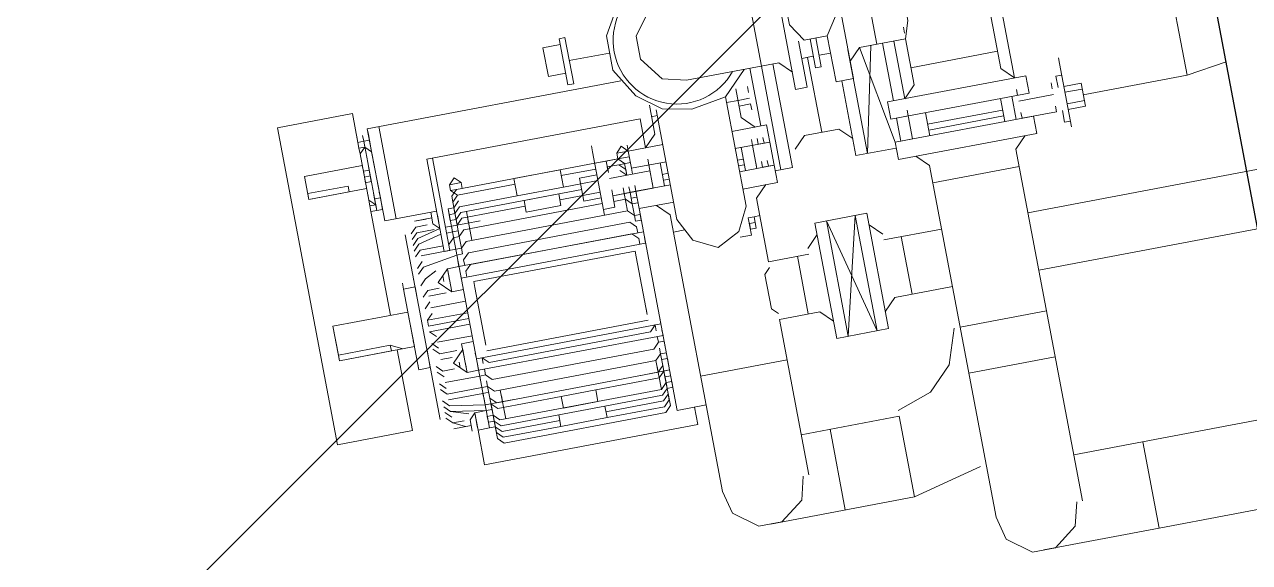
# Model space of a CAD drawing. Extents: x 407440 to 411585, y 6041728 to 6045069.
# Drawn here: x 408217.95 to 408229.94, y 6044261.81 to 6044267.07 of the extents above; entities that cross this region are included whole.
import ezdxf

# ---------------------------------------------------------------- set-up
doc = ezdxf.new("R2010")
doc.units = 0
doc.header["$LTSCALE"] = 5
doc.linetypes.add('foc-TIELINE', pattern=[1.875, 1.25, -0.625])
doc.layers.add('P-PROPOSED-EXISTING-H', color=59, linetype='Continuous')
doc.layers.add('T-TIE', color=201, linetype='foc-TIELINE')

# ---------------------------------------------------------------- blocks, each defined once
blk = doc.blocks.new('P-RIG-877')
at = {"layer": 'T-TIE', "linetype": 'ByBlock', "lineweight": 18}
for points in [[(-6.0389, -22.663), (-6.0389, -21.9626)], [(-8.025, -22.0545), (-6.6933, -22.0545), (-6.6933, -22.8007)], [(-6.5785, -22.8007), (-6.5785, -22.0315)], [(-6.257, -22.043), (-6.2226, -22.0545), (-6.2111, -22.0889), (-6.2111, -22.8007)], [(-7.1066, -22.8007), (-7.1181, -22.7778), (-7.1181, -22.4448), (-6.8999, -22.4448), (-6.9114, -22.3645)], [(-6.8999, -22.4448), (-6.8999, -22.6515)], [(-6.9229, -22.6859), (-6.9229, -22.6515), (-6.877, -22.6515), (-6.877, -22.6859)], [(-6.9114, -22.6515), (-6.9114, -22.6859)], [(-6.8884, -22.6515), (-6.8884, -22.6859)], [(-6.2111, -22.663), (-6.0389, -22.663), (-6.0389, -22.8926)], [(-6.9688, -22.6859), (-6.9803, -22.6859)], [(-6.8425, -22.6859), (-6.9688, -22.6859), (-6.8425, -22.6859)], [(-6.9458, -22.6859), (-6.9458, -22.6974), (-6.9229, -22.6974)], [(-6.877, -22.6974), (-6.854, -22.6974), (-6.854, -22.6859)], [(-6.9229, -22.7089), (-6.9344, -22.7089)], [(-6.9114, -22.7778), (-6.9114, -22.7089)], [(-6.8884, -22.7778), (-6.877, -22.7778), (-6.877, -22.7089), (-6.8884, -22.7089)], [(-7.3591, -22.7778), (-7.3362, -22.8007), (-6.9803, -22.8007), (-6.9573, -22.7778), (-7.1181, -22.7778)], [(-6.9229, -22.7778), (-6.9344, -22.7778)], [(-6.9229, -22.7892), (-6.877, -22.7892)], [(-6.1192, -22.8007), (-6.8196, -22.8007), (-6.8425, -22.7778)], [(-7.0147, -22.8007), (-7.0147, -22.9729)], [(-6.877, -22.8122), (-6.9229, -22.8122)], [(-6.8999, -22.9615), (-6.8999, -22.8122)], [(-6.8884, -22.9615), (-6.8884, -22.8122)], [(-6.1192, -22.8122), (-6.0733, -22.8237), (-6.0389, -22.8696), (-6.0389, -22.9155), (-6.0733, -22.9615), (-6.1192, -22.9729), (-6.8196, -22.9729), (-6.8425, -22.9959)], [(-6.7851, -22.8007), (-6.7851, -22.9729)], [(-6.4981, -22.9729), (-6.4981, -22.8007)], [(-6.4062, -22.9729), (-6.4062, -22.8007)], [(-7.0721, -22.9959), (-6.9573, -22.9959), (-6.9803, -22.9729), (-7.0721, -22.9729), (-7.1066, -22.9615), (-7.2099, -22.9615), (-7.2443, -22.9729), (-7.2443, -23.0648), (-7.2673, -23.0877)], [(-6.9229, -22.9615), (-6.877, -22.9615)], [(-7.0836, -22.9729), (-7.0951, -22.9729)], [(-7.0721, -22.9729), (-7.0721, -23.0648), (-6.877, -23.0303)], [(-6.6933, -23.0877), (-6.6933, -22.9729)], [(-6.5785, -22.9729), (-6.5785, -23.0877), (-6.5555, -23.1107)], [(-6.3603, -23.1222), (-6.3833, -23.0533), (-6.4292, -23.0074), (-6.4981, -22.9844)], [(-6.3488, -23.3174), (-6.3488, -23.1222), (-6.1881, -23.1222), (-6.2226, -22.9844)], [(-6.9344, -22.9959), (-6.9229, -22.9959), (-6.9229, -23.0189), (-6.877, -23.0189), (-6.877, -22.9959), (-6.9229, -22.9959)], [(-7.0721, -23.0303), (-7.2443, -23.0303)], [(-7.0721, -23.0189), (-6.9573, -23.0189)], [(-7.0147, -23.1107), (-6.8655, -23.1107), (-6.8655, -23.0303)], [(-6.9229, -23.0189), (-6.877, -23.0189)], [(-7.0721, -23.0877), (-6.8655, -23.0877), (-7.0721, -23.0418)], [(-6.6933, -23.0533), (-6.5785, -23.0533)], [(-7.0721, -23.0648), (-7.0492, -23.0877)], [(-7.1066, -23.1222), (-7.0147, -23.1222), (-7.0147, -23.0877), (-7.3017, -23.0877), (-7.3017, -23.1222), (-7.2099, -23.1222)], [(-7.1984, -23.1566), (-7.1755, -23.1911), (-7.141, -23.1911), (-7.1066, -23.1681), (-7.1066, -23.1222), (-7.141, -23.0992), (-7.1755, -23.0992), (-7.1984, -23.1337)], [(-6.7277, -23.1107), (-6.7047, -23.0877)], [(-7.0721, -23.1452), (-7.0721, -23.1222)], [(-6.8999, -23.2255), (-6.9229, -23.2026), (-6.9229, -23.1337), (-6.8999, -23.1107)], [(-6.1881, -23.4092), (-6.1881, -23.1222)], [(-7.1066, -23.1452), (-7.0492, -23.1452), (-7.0492, -23.1566), (-7.1066, -23.1566)], [(-7.0721, -23.1796), (-7.0721, -23.1566)], [(-7.1066, -23.1796), (-7.0147, -23.1796), (-7.0147, -23.2026), (-7.3017, -23.2026), (-7.3017, -23.1796), (-7.2099, -23.1796)], [(-7.0721, -23.1681), (-6.9229, -23.1681)], [(-7.0492, -23.2026), (-7.0721, -23.2255), (-7.0721, -23.4092), (-7.0836, -23.4551), (-7.1295, -23.4896), (-7.1755, -23.4896), (-7.2214, -23.4551), (-7.2329, -23.4092)], [(-6.7047, -23.237), (-6.7277, -23.214)], [(-6.5555, -23.214), (-6.5785, -23.237), (-6.5785, -23.3174), (-6.2685, -23.3174)], [(-6.8655, -23.2714), (-6.8655, -23.237), (-7.0721, -23.237)], [(-6.6933, -23.237), (-6.6933, -23.3174), (-6.8196, -23.3174), (-6.8425, -23.2944)], [(-7.2443, -23.26), (-7.0721, -23.26), (-6.8655, -23.26)], [(-6.9573, -23.3403), (-6.9573, -23.2714), (-6.9229, -23.2714), (-6.9229, -23.3403)], [(-6.9344, -23.2944), (-6.9229, -23.2944), (-6.9229, -23.2714), (-6.877, -23.2714), (-6.877, -23.2944), (-6.8884, -23.2944)], [(-6.8425, -23.3403), (-6.8425, -23.2714), (-6.877, -23.2714), (-6.877, -23.3403)], [(-6.5785, -23.26), (-6.6933, -23.26)], [(-6.3488, -23.26), (-6.1881, -23.26)], [(-7.2329, -23.2944), (-7.2788, -23.3403), (-7.2903, -23.4092), (-7.2788, -23.4666), (-7.2443, -23.5125), (-7.1869, -23.547), (-7.1181, -23.547), (-7.0606, -23.5125), (-7.0262, -23.4666), (-7.0147, -23.4092), (-7.0262, -23.3403), (-7.0721, -23.2944)], [(-6.9573, -23.2829), (-7.0721, -23.2829)], [(-7.0262, -23.2944), (-7.0377, -23.2944)], [(-6.9573, -23.2944), (-6.9803, -23.3174), (-7.0377, -23.3174)], [(-7.0147, -23.3403), (-7.0147, -23.3174), (-7.0147, -23.2944)], [(-7.0032, -23.3174), (-7.0032, -23.2944), (-6.9918, -23.2944)], [(-6.9229, -23.2829), (-6.9344, -23.2829)], [(-6.877, -23.2829), (-6.8884, -23.2829)], [(-6.8884, -23.3059), (-6.877, -23.3059), (-6.9229, -23.3059), (-6.9344, -23.3059)], [(-6.7851, -23.3174), (-6.7851, -23.3288), (-6.7851, -23.3403), (-6.7507, -23.3403), (-6.7507, -23.3633)], [(-6.6818, -23.3174), (-6.6703, -23.3288), (-6.6014, -23.3288), (-6.5899, -23.3174)], [(-6.4981, -23.4896), (-6.4981, -23.3174)], [(-7.0262, -23.4781), (-6.8081, -23.4781), (-6.7622, -23.4551), (-6.7392, -23.4092), (-6.7622, -23.3633), (-6.8081, -23.3403), (-7.0262, -23.3403)], [(-6.9229, -23.3288), (-6.877, -23.3288)], [(-6.8999, -23.3288), (-6.8999, -23.3403)], [(-6.8884, -23.3288), (-6.8884, -23.3403)], [(-6.8425, -23.5125), (-6.8196, -23.4896), (-6.2685, -23.4896), (-6.2226, -23.4781), (-6.1881, -23.4322), (-6.1881, -23.3862), (-6.2226, -23.3403), (-6.2685, -23.3288)], [(-6.7851, -23.3403), (-6.7622, -23.3403), (-6.7736, -23.3403), (-6.7736, -23.3288)], [(-6.7622, -23.3403), (-6.7622, -23.3288), (-6.7851, -23.3288)], [(-6.7851, -23.4666), (-6.7851, -23.4896)], [(-7.0147, -23.9258), (-6.831, -23.9258), (-6.831, -23.9373), (-7.0147, -23.9373), (-7.0147, -23.5125), (-6.9573, -23.5125), (-6.9803, -23.4896), (-7.0377, -23.4896)], [(-7.0147, -23.4781), (-7.0147, -23.4896)], [(-6.9573, -23.4781), (-6.9573, -23.547)], [(-6.9229, -23.4781), (-6.9229, -23.547)], [(-6.877, -23.4896), (-6.9229, -23.4896)], [(-6.8999, -23.4781), (-6.8999, -23.4896)], [(-6.8425, -23.4781), (-6.8425, -23.547), (-6.877, -23.547), (-6.877, -23.5585), (-6.8655, -23.5585), (-6.8655, -23.547), (-6.877, -23.547), (-6.877, -23.5929), (-6.877, -23.5125), (-6.8884, -23.5125)], [(-6.8884, -23.4781), (-6.8884, -23.4896)], [(-6.877, -23.4781), (-6.877, -23.547), (-6.8884, -23.547)], [(-6.4407, -23.4896), (-6.4407, -23.547), (-6.8425, -23.547)], [(-6.877, -23.5125), (-6.9229, -23.5125), (-6.9344, -23.5125)], [(-6.9114, -23.5125), (-6.9114, -23.5929)], [(-6.4751, -23.9144), (-6.4751, -23.9373), (-6.4062, -23.9373), (-6.4062, -23.5125), (-6.4407, -23.5125)], [(-7.0951, -23.5355), (-7.0951, -24.0406), (-7.0836, -24.0406), (-7.0721, -24.0406), (-7.0606, -24.0406), (-7.0492, -24.0406), (-7.0606, -24.0406), (-7.0721, -24.0406), (-7.0721, -24.0521), (-7.0606, -24.0521), (-7.0721, -24.0521), (-7.0606, -24.0521), (-7.0721, -24.0521), (-7.0836, -24.0521), (-7.0721, -24.0521), (-7.0606, -24.0521), (-7.0721, -24.0521), (-7.0606, -24.0521), (-7.0492, -24.0406), (-7.0721, -24.0406), (-7.0606, -24.0406), (-7.0721, -24.0406), (-7.0606, -24.0406), (-7.0721, -24.0406), (-7.0606, -24.0406), (-7.0721, -24.0406), (-7.0606, -24.0406), (-7.0721, -24.0406), (-7.0606, -24.0406), (-7.0721, -24.0406), (-7.0836, -24.0406), (-7.0721, -24.0406), (-7.0836, -24.0406), (-7.0721, -24.0406), (-7.0836, -24.0406), (-7.0721, -24.0406), (-7.0836, -24.0406), (-7.0721, -24.0406), (-7.0606, -24.0406), (-7.0721, -24.0406), (-7.0606, -24.0406)], [(-7.1525, -23.547), (-7.1525, -23.6273)], [(-6.9114, -23.547), (-6.9229, -23.547), (-6.9573, -23.547), (-6.9688, -23.547)], [(-6.9458, -23.547), (-6.9458, -23.5699), (-6.9573, -23.5699)], [(-6.9344, -23.547), (-6.9344, -23.5699), (-6.9229, -23.5585), (-6.9114, -23.5585), (-6.9344, -23.5585), (-6.9114, -23.5585), (-6.9344, -23.5585), (-6.9458, -23.5699), (-6.9344, -23.5585)], [(-6.9114, -23.5585), (-6.9229, -23.5699)], [(-6.877, -23.5585), (-6.8884, -23.5585), (-6.877, -23.5585), (-6.854, -23.5585), (-6.831, -23.5585), (-6.8425, -23.5699)], [(-6.854, -23.547), (-6.854, -23.5585), (-6.8655, -23.5699), (-6.8655, -23.5929)], [(-6.7966, -23.9029), (-6.8081, -23.9029), (-6.8196, -23.8914), (-6.8196, -23.5699), (-6.8081, -23.5585), (-6.7966, -23.5585)], [(-6.8081, -23.547), (-6.7966, -23.547), (-6.7966, -23.9144), (-6.8081, -23.9144)], [(-6.7736, -23.5585), (-6.7851, -23.5585), (-6.7966, -23.5699), (-6.7966, -23.8914), (-6.7851, -23.9029), (-6.7736, -23.9029)], [(-6.7851, -23.547), (-6.7736, -23.547), (-6.7736, -23.9144), (-6.7851, -23.9144)], [(-6.6244, -23.547), (-6.6129, -23.547), (-6.6129, -23.9144), (-6.6244, -23.9144)], [(-6.6014, -23.5585), (-6.6129, -23.5585), (-6.6014, -23.5699), (-6.6014, -23.8914), (-6.6129, -23.9029), (-6.6014, -23.9029)], [(-6.6014, -23.547), (-6.5899, -23.547), (-6.5899, -23.9144), (-6.6014, -23.9144)], [(-6.5899, -23.5585), (-6.5785, -23.5585)], [(-6.5785, -23.9029), (-6.567, -23.8914), (-6.567, -23.5699), (-6.5785, -23.5585), (-6.5785, -23.547), (-6.567, -23.547)], [(-6.567, -23.5585), (-6.5555, -23.5585), (-6.5555, -23.547)], [(-6.544, -23.5699), (-6.5555, -23.5585), (-6.5325, -23.5585)], [(-6.544, -23.5585), (-6.544, -23.547), (-6.5325, -23.547), (-6.5211, -23.547)], [(-6.5211, -23.5699), (-6.5325, -23.5585), (-6.5096, -23.5585)], [(-6.4866, -23.5699), (-6.4981, -23.5585), (-6.4981, -23.547), (-6.4981, -23.5585), (-6.5211, -23.5585), (-6.5211, -23.547), (-6.5211, -23.6044)], [(-6.5096, -23.6962), (-6.5096, -23.5699), (-6.5211, -23.5585)], [(-6.5096, -23.547), (-6.5096, -23.5585), (-6.4866, -23.5585), (-6.4866, -23.547), (-6.4981, -23.547)], [(-6.4522, -23.6847), (-6.4522, -23.5699), (-6.4637, -23.5585), (-6.4981, -23.5585), (-6.4637, -23.5585)], [(-6.4866, -23.5585), (-6.4751, -23.5699), (-6.4751, -23.6847), (-6.4751, -23.7766), (-6.4751, -23.8914), (-6.4866, -23.9029), (-6.4866, -23.9144)], [(-6.4866, -23.5585), (-6.4522, -23.5585), (-6.4866, -23.5585)], [(-6.4637, -23.6847), (-6.4637, -23.5699), (-6.4751, -23.5585)], [(-6.9458, -23.5699), (-6.9458, -23.5699)], [(-6.9458, -23.5929), (-6.9458, -23.6159), (-6.9458, -23.5699), (-6.9458, -23.5929), (-6.9229, -23.5929), (-6.9344, -23.5929)], [(-6.9344, -23.5929), (-6.9344, -23.5699), (-6.9344, -23.5929)], [(-6.8655, -23.6159), (-6.8655, -23.8914), (-6.854, -23.9029), (-6.831, -23.9029), (-6.8425, -23.8914), (-6.8425, -23.5699), (-6.877, -23.5699), (-6.8884, -23.5699)], [(-6.6473, -23.5699), (-6.6359, -23.5699), (-6.7507, -23.5699), (-6.7622, -23.5699), (-6.7622, -23.8914), (-6.7507, -23.8914), (-6.6359, -23.8914), (-6.6473, -23.8914)], [(-6.6244, -23.5699), (-6.6244, -23.8914)], [(-6.5096, -23.7651), (-6.5096, -23.6962), (-6.4866, -23.6962), (-6.4866, -23.7651), (-6.5096, -23.7651), (-6.5096, -23.8914), (-6.5211, -23.9029), (-6.4981, -23.9029), (-6.4866, -23.8914), (-6.4866, -23.5699), (-6.544, -23.5699), (-6.544, -23.8914), (-6.5555, -23.9029), (-6.5325, -23.9029)], [(-6.5096, -23.9029), (-6.5325, -23.9029), (-6.5211, -23.8914), (-6.5211, -23.5699), (-6.5325, -23.5699)], [(-6.4407, -23.5699), (-6.4407, -23.8914), (-6.4407, -23.5699)], [(-6.8884, -23.5929), (-6.877, -23.5929), (-6.854, -23.5929), (-6.854, -23.6159)], [(-6.9688, -23.6159), (-6.9803, -23.6159)], [(-6.8425, -23.6159), (-6.9688, -23.6159), (-6.8425, -23.6159)], [(-6.9344, -23.6847), (-6.9344, -23.6159), (-6.9344, -23.6847)], [(-6.9229, -23.6159), (-6.9229, -23.6503), (-6.877, -23.6503), (-6.877, -23.6159)], [(-6.9114, -23.6847), (-6.9114, -23.6503), (-6.9114, -23.6159)], [(-6.8884, -23.6962), (-6.8884, -23.6503), (-6.8884, -23.6159)], [(-7.1869, -23.6388), (-7.1869, -23.6733), (-7.1295, -23.6733), (-7.1295, -23.6388)], [(-6.9573, -23.8799), (-6.9688, -23.8914), (-6.9573, -23.9029), (-6.9458, -23.9029), (-6.9344, -23.8914), (-6.9229, -23.9029), (-6.8884, -23.9029), (-6.8999, -23.8914), (-6.8999, -23.6503)], [(-6.9114, -23.7766), (-6.9114, -23.6847), (-6.9458, -23.6847), (-6.9458, -23.7766), (-6.9114, -23.7766), (-6.9114, -23.8914), (-6.8999, -23.9029), (-6.9344, -23.9029), (-6.8999, -23.9029), (-6.9344, -23.9029), (-6.9458, -23.8914), (-6.9344, -23.9029)], [(-6.4751, -23.6847), (-6.4522, -23.6847), (-6.4522, -23.7766), (-6.4522, -23.8914), (-6.4637, -23.9029)], [(-6.9344, -23.7766), (-6.9344, -23.8914), (-6.9344, -23.7766)], [(-6.8999, -23.9029), (-6.8999, -23.9144), (-6.9114, -23.9144), (-6.4751, -23.9144), (-6.4751, -23.9029), (-6.4637, -23.8914), (-6.4637, -23.7766)], [(-6.8884, -23.7651), (-6.8884, -23.8914), (-6.877, -23.9029), (-6.854, -23.9029), (-6.854, -23.9144), (-6.8425, -23.9258)], [(-6.4751, -23.7766), (-6.4522, -23.7766)], [(-6.877, -23.857), (-6.877, -23.9144), (-6.8655, -23.9144), (-6.8655, -23.9029), (-6.8884, -23.9029), (-6.8884, -23.9144), (-6.8884, -23.9029)], [(-6.5211, -23.857), (-6.5211, -23.9144), (-6.5325, -23.9832), (-6.544, -23.9947)], [(-6.9573, -23.9029), (-6.9573, -23.8799), (-6.9458, -23.8799), (-6.9458, -23.9029)], [(-6.9458, -23.8799), (-6.9458, -23.8799)], [(-6.877, -23.9258), (-6.877, -23.9144), (-6.877, -23.9029), (-6.9114, -23.9029), (-6.9229, -23.8914)], [(-6.8425, -23.8799), (-6.8999, -23.8799)], [(-6.877, -23.8799), (-6.8884, -23.8799)], [(-6.4866, -23.8799), (-6.544, -23.8799)], [(-6.5211, -23.8799), (-6.5325, -23.8799)], [(-6.9114, -23.9029), (-6.9114, -23.9144)], [(-6.8884, -23.9144), (-6.8999, -23.9144)], [(-6.8655, -23.9144), (-6.8655, -23.9258)], [(-6.831, -23.9144), (-6.831, -23.9832)], [(-6.8196, -23.9144), (-6.8081, -23.9832), (-6.7966, -23.9947)], [(-6.7851, -23.9373), (-6.7736, -23.9373), (-6.7851, -23.9373), (-6.7966, -23.9373), (-6.7966, -23.9144)], [(-6.7507, -23.9144), (-6.7507, -23.9373)], [(-6.7277, -23.9144), (-6.7277, -23.9832)], [(-6.7047, -23.9144), (-6.7047, -23.9947), (-6.6933, -23.9947), (-6.7047, -23.9947), (-6.6933, -23.9947)], [(-6.6933, -23.9144), (-6.6933, -23.9947), (-6.6933, -23.9144)], [(-6.6818, -23.9144), (-6.6818, -23.9947), (-6.6703, -23.9832)], [(-6.6588, -23.9144), (-6.6588, -23.9832)], [(-6.6129, -23.9373), (-6.6014, -23.9373), (-6.6129, -23.9373), (-6.6244, -23.9373), (-6.6129, -23.9373), (-6.6244, -23.9373), (-6.6359, -23.9373), (-6.6129, -23.9603), (-6.5899, -23.9373), (-6.6473, -23.9373), (-6.6473, -23.9144)], [(-6.5899, -23.9029), (-6.5785, -23.9029), (-6.5785, -23.9144), (-6.5785, -23.9832)], [(-6.5899, -23.9144), (-6.5899, -23.9373)], [(-6.567, -23.9144), (-6.5785, -23.9144)], [(-6.567, -23.9029), (-6.5555, -23.9029), (-6.5555, -23.9144), (-6.5555, -23.9832), (-6.567, -23.9947)], [(-6.544, -23.9029), (-6.544, -23.9144), (-6.544, -23.9832)], [(-6.5211, -23.9029), (-6.5211, -23.9144), (-6.5325, -23.9144), (-6.544, -23.9144)], [(-6.5096, -23.9488), (-6.5211, -23.9832), (-6.5096, -23.9144)], [(-6.5096, -23.9373), (-6.5096, -23.9144), (-6.5096, -23.9029), (-6.4866, -23.9029), (-6.4866, -23.9144), (-6.4981, -23.9144), (-6.4981, -23.9029), (-6.4981, -23.9144)], [(-6.4981, -23.9029), (-6.4637, -23.9029), (-6.4981, -23.9029)], [(-6.4866, -23.9029), (-6.4522, -23.9029), (-6.4866, -23.9029)], [(-6.8999, -23.9373), (-6.8884, -23.9373), (-6.8999, -23.9373), (-6.9114, -23.9373), (-6.9114, -24.0406), (-7.0951, -24.0406)], [(-6.9114, -23.9373), (-6.9229, -23.9373)], [(-6.9114, -23.9488), (-6.8884, -23.9488), (-6.877, -23.9373), (-6.8655, -23.9832), (-6.854, -23.9947), (-6.8655, -23.9832)], [(-6.8999, -23.9488), (-6.8999, -23.9832), (-6.8999, -23.9603)], [(-6.877, -23.9488), (-6.877, -23.9832), (-6.8655, -23.9947)], [(-6.8655, -23.9373), (-6.854, -23.9832), (-6.8425, -23.9947)], [(-6.8425, -23.9373), (-6.8425, -23.9832), (-6.831, -23.9947)], [(-6.7736, -23.9488), (-6.7851, -23.9488)], [(-6.7507, -23.9488), (-6.7507, -23.9832)], [(-6.6359, -23.9488), (-6.6359, -23.9832), (-6.6473, -23.9947)], [(-6.6129, -23.9488), (-6.6014, -23.9488)], [(-6.4751, -23.9373), (-6.4866, -23.9373), (-6.4981, -23.9373), (-6.4866, -23.9373), (-6.4751, -23.9373), (-6.5096, -23.9373), (-6.4981, -23.9488), (-6.4751, -23.9488)], [(-6.4866, -23.9373), (-6.4981, -23.9373), (-6.5096, -23.9373), (-6.4981, -23.9373)], [(-6.4866, -23.9488), (-6.4866, -23.9832)], [(-6.8884, -23.9603), (-6.8884, -23.9832), (-6.877, -23.9947), (-6.8884, -23.9832)], [(-6.7966, -23.9603), (-6.7851, -23.9832), (-6.7736, -23.9947)], [(-6.7622, -23.9603), (-6.7622, -23.9832), (-6.7507, -23.9947)], [(-6.6244, -23.9603), (-6.6244, -23.9832)], [(-6.6014, -23.9603), (-6.6014, -23.9832), (-6.6129, -23.9947)], [(-6.4981, -23.9603), (-6.4981, -23.9832), (-6.4866, -23.9603)], [(-6.8196, -23.9832), (-6.8081, -23.9947)], [(-6.7392, -23.9832), (-6.7277, -23.9947)], [(-6.7162, -23.9832), (-6.7047, -23.9947)], [(-6.6588, -23.9947), (-6.6473, -23.9832)], [(-6.6014, -23.9947), (-6.5899, -23.9832)], [(-6.5785, -23.9947), (-6.567, -23.9832)], [(-6.5211, -23.9947), (-6.5096, -23.9832)], [(-7.0951, -24.0177), (-6.9114, -24.0177)], [(-6.877, -24.0062), (-6.5096, -24.0062)], [(-6.7851, -24.0062), (-6.7966, -24.0062)], [(-6.7507, -24.0062), (-6.7622, -24.0062), (-6.7736, -24.0062), (-6.7736, -24.0292)], [(-6.6129, -24.0292), (-6.6129, -24.0062), (-6.6244, -24.0062), (-6.6359, -24.0062), (-6.6473, -24.0062)], [(-7.0836, -24.0406), (-7.0721, -24.0406), (-7.0721, -24.0521), (-7.0606, -24.0521), (-7.0721, -24.0521), (-7.0836, -24.0521)], [(-7.0721, -24.0406), (-7.0721, -24.0406)], [(-7.0721, -24.0406), (-7.0721, -24.0406)], [(-7.0721, -24.0406), (-7.0721, -24.0406)], [(-7.0721, -24.0406), (-7.0721, -24.0406)], [(-6.9688, -24.0406), (-6.9573, -24.0406), (-6.9344, -24.0406), (-6.9458, -24.0406), (-6.9344, -24.0406), (-6.9458, -24.0406), (-6.9344, -24.0406), (-6.9458, -24.0406), (-6.9344, -24.0406), (-6.9458, -24.0406), (-6.9344, -24.0406), (-6.9344, -24.0521), (-7.0721, -24.0521), (-7.0606, -24.0521)], [(-7.0606, -24.0406), (-7.0606, -24.0406)], [(-7.0606, -24.0406), (-7.0606, -24.0406)], [(-7.0606, -24.0406), (-7.0606, -24.0406)], [(-7.0606, -24.0406), (-7.0606, -24.0406)], [(-7.0606, -24.0406), (-7.0606, -24.0406)], [(-6.9573, -24.0406), (-7.0492, -24.0406), (-6.9573, -24.0406)], [(-6.9573, -24.0521), (-6.9688, -24.0521), (-6.9573, -24.0521), (-6.9688, -24.0521), (-6.9573, -24.0521), (-6.9458, -24.0521), (-6.9573, -24.0521), (-6.9458, -24.0521), (-6.9344, -24.0521), (-6.9458, -24.0521), (-6.9573, -24.0521), (-6.9573, -24.0406), (-6.9458, -24.0406), (-6.9573, -24.0406), (-6.9688, -24.0406), (-6.9573, -24.0406), (-6.9688, -24.0406), (-6.9573, -24.0406), (-6.9688, -24.0406), (-6.9573, -24.0406), (-6.9688, -24.0406), (-6.9573, -24.0406), (-6.9458, -24.0406), (-6.9344, -24.0406), (-6.9344, -24.0521)], [(-6.9458, -24.0406), (-6.9458, -24.0406)], [(-6.9458, -24.0406), (-6.9458, -24.0406)], [(-6.9458, -24.0406), (-6.9458, -24.0406)], [(-6.9458, -24.0406), (-6.9458, -24.0406)], [(-6.9458, -24.0406), (-6.9458, -24.0406)], [(-6.9458, -24.0406), (-6.9458, -24.0406)], [(-6.9344, -24.0406), (-6.9344, -24.0406)], [(-6.9344, -24.0406), (-6.9344, -24.0406)], [(-6.9344, -24.0406), (-6.9344, -24.0406)], [(-6.7851, -24.0292), (-6.7736, -24.0292), (-6.6129, -24.0292), (-6.6244, -24.0292)], [(-6.6703, -24.1784), (-6.7277, -24.1784), (-6.6588, -24.1784), (-6.6588, -24.0292)], [(-6.7277, -24.1784), (-6.7277, -24.0292), (-6.6588, -24.0292), (-6.6703, -24.0292)], [(-7.0721, -24.0636), (-7.1295, -24.0636), (-7.1295, -24.2129), (-6.4981, -24.2129), (-6.4981, -24.0636), (-6.6588, -24.0636)], [(-7.0606, -24.0636), (-7.0492, -24.0636), (-7.0606, -24.0636), (-7.0606, -24.0521), (-7.0492, -24.0636), (-7.0606, -24.0636), (-7.0721, -24.0636), (-7.0606, -24.0636), (-7.0721, -24.0636), (-7.0606, -24.0636), (-7.0721, -24.0636), (-7.0836, -24.0636), (-7.0721, -24.0636), (-7.0836, -24.0636), (-7.0721, -24.0636), (-7.0836, -24.0636), (-7.0721, -24.0636), (-7.0836, -24.0636), (-7.0721, -24.0636), (-7.0606, -24.0636), (-7.0492, -24.0636), (-6.9573, -24.0636), (-6.9344, -24.0636), (-6.9458, -24.0636)], [(-7.0721, -24.0636), (-7.0721, -24.0521), (-7.0721, -24.0636)], [(-7.0721, -24.0636), (-7.0721, -24.0636)], [(-7.0721, -24.0636), (-7.0721, -24.0636)], [(-7.0721, -24.0636), (-7.0721, -24.0636)], [(-7.0721, -24.0636), (-7.0721, -24.0636)], [(-7.0606, -24.0521), (-7.0606, -24.0521)], [(-7.0606, -24.0521), (-7.0606, -24.0521)], [(-7.0606, -24.0521), (-7.0606, -24.0521)], [(-7.0606, -24.0521), (-7.0606, -24.0521)], [(-7.0606, -24.0636), (-7.0606, -24.0636)], [(-7.0147, -24.0636), (-7.0262, -24.0636)], [(-7.0147, -24.0636), (-7.0262, -24.0636)], [(-7.0262, -24.1784), (-7.0262, -24.0636)], [(-7.0032, -24.0521), (-7.0147, -24.0521)], [(-6.9918, -24.0521), (-7.0147, -24.0521)], [(-7.0032, -24.0521), (-7.0147, -24.0521)], [(-7.0032, -24.0521), (-7.0147, -24.0521)], [(-7.0032, -24.0521), (-7.0147, -24.0521)], [(-7.0032, -24.0521), (-7.0147, -24.0521)], [(-7.0032, -24.0521), (-7.0147, -24.0521)], [(-7.0147, -24.0636), (-6.9918, -24.0636)], [(-7.0032, -24.0636), (-7.0147, -24.0636)], [(-7.0032, -24.0636), (-7.0147, -24.0636)], [(-7.0032, -24.0636), (-7.0147, -24.0636)], [(-7.0032, -24.0521), (-7.0032, -24.0521)], [(-7.0032, -24.0521), (-7.0032, -24.0521)], [(-6.9918, -24.0521), (-7.0032, -24.0521)], [(-6.9918, -24.0521), (-7.0032, -24.0521)], [(-6.9918, -24.0521), (-7.0032, -24.0521)], [(-7.0032, -24.0636), (-7.0032, -24.0521)], [(-7.0032, -24.0521), (-7.0032, -24.0521)], [(-7.0032, -24.0521), (-7.0032, -24.0521)], [(-7.0032, -24.0636), (-7.0032, -24.0636)], [(-7.0032, -24.0636), (-7.0032, -24.0636)], [(-7.0032, -24.0636), (-7.0032, -24.0636)], [(-7.0032, -24.0636), (-7.0032, -24.0636)], [(-6.9918, -24.0636), (-6.9918, -24.0521)], [(-6.9803, -24.0981), (-6.9803, -24.1784), (-6.9803, -24.0636)], [(-6.9573, -24.0636), (-6.9688, -24.0636)], [(-6.9573, -24.0636), (-6.9688, -24.0636)], [(-6.9573, -24.0636), (-6.9688, -24.0636)], [(-6.9458, -24.0636), (-6.9458, -24.0521), (-6.9573, -24.0636)], [(-6.9344, -24.0521), (-6.9573, -24.0521), (-6.9344, -24.0521)], [(-6.9458, -24.0636), (-6.9573, -24.0636)], [(-6.9573, -24.0636), (-6.9458, -24.0636)], [(-6.9458, -24.0636), (-6.9573, -24.0636)], [(-6.9458, -24.0521), (-6.9458, -24.0521)], [(-6.9458, -24.0521), (-6.9458, -24.0521)], [(-6.9458, -24.0521), (-6.9458, -24.0521)], [(-6.9458, -24.0521), (-6.9458, -24.0521)], [(-6.9344, -24.0636), (-6.9458, -24.0636)], [(-6.9344, -24.0636), (-6.9458, -24.0636)], [(-6.9344, -24.0636), (-6.9458, -24.0636)], [(-6.9344, -24.0636), (-6.9458, -24.0636)], [(-6.9458, -24.0636), (-6.9458, -24.0636)], [(-6.9344, -24.0636), (-6.9458, -24.0636)], [(-6.9344, -24.0636), (-6.9458, -24.0636)], [(-6.9458, -24.0636), (-6.9458, -24.0636)], [(-6.9344, -24.0636), (-6.9344, -24.0521), (-6.9344, -24.0636)], [(-6.9344, -24.0636), (-6.9344, -24.0636)], [(-6.9344, -24.0636), (-6.9344, -24.0636)], [(-6.9344, -24.0636), (-6.9344, -24.0636)], [(-6.7277, -24.0636), (-6.9344, -24.0636)], [(-6.6588, -24.0521), (-6.6703, -24.0751)], [(-6.9918, -24.0981), (-6.9918, -24.1784), (-6.9803, -24.1784)], [(-6.9803, -24.0981), (-6.9918, -24.0981), (-6.9803, -24.0981)], [(-7.0262, -24.1784), (-6.9803, -24.1784), (-7.0262, -24.1784)]]:
    blk.add_lwpolyline(points, dxfattribs=at)
at = {"layer": 'T-TIE', "linetype": 'ByBlock', "lineweight": 25}
blk.add_lwpolyline([(-6.7736, -25.5561), (-6.7736, -25.4528), (-5.8437, -25.4528), (-5.8437, -22.3645), (-9.4486, -22.3645), (-9.4486, -25.4528), (-8.5072, -25.4528), (-8.5072, -25.5561)], dxfattribs=at)
at = {"layer": 'T-TIE', "linetype": 'ByBlock', "lineweight": 18}
for points in [[(-6.9573, -23.0303), (-6.9573, -22.7548), (-6.9229, -22.7548), (-6.9229, -23.0303)], [(-6.8425, -23.0303), (-6.8425, -22.7548), (-6.877, -22.7548), (-6.877, -23.0303)], [(-6.7507, -23.1107), (-6.5211, -23.1107), (-6.5211, -23.214), (-6.7507, -23.214)], [(-6.7507, -23.1911), (-6.5211, -23.1911), (-6.7507, -23.1337), (-6.5211, -23.1337)], [(-6.9573, -23.5699), (-6.9573, -23.547), (-6.9688, -23.5585)], [(-6.831, -23.5585), (-6.831, -23.547), (-6.8196, -23.547), (-6.8196, -23.5585)], [(-6.4522, -23.5585), (-6.4407, -23.5699)], [(-7.1066, -23.6273), (-7.1066, -23.6388), (-7.1984, -23.6388), (-7.1984, -23.6273)], [(-6.9458, -23.8914), (-6.9458, -23.6159)], [(-6.877, -23.6962), (-6.877, -23.7651), (-6.8999, -23.7651), (-6.8999, -23.6962)], [(-6.4407, -23.8914), (-6.4522, -23.9029)], [(-6.831, -23.9029), (-6.831, -23.9144), (-6.8196, -23.9144), (-6.8196, -23.9029)], [(-6.9114, -23.9373), (-6.8999, -23.9373)], [(-6.7507, -23.9373), (-6.7966, -23.9373), (-6.7736, -23.9603)], [(-6.7851, -23.9373), (-6.7736, -23.9373)], [(-6.5211, -23.9832), (-6.5325, -23.9947)], [(-6.4981, -23.9832), (-6.5096, -23.9947)], [(-6.7622, -24.0062), (-6.7736, -24.0062), (-6.7622, -24.0062), (-6.7507, -24.0062)], [(-6.6359, -24.0062), (-6.6244, -24.0062)], [(-6.9573, -24.0406), (-6.9458, -24.0406)], [(-6.9573, -24.0406), (-6.9458, -24.0406)], [(-7.0147, -24.0521), (-7.0032, -24.0521), (-7.0147, -24.0521), (-7.0032, -24.0521), (-7.0147, -24.0521), (-7.0262, -24.0521), (-7.0147, -24.0521), (-7.0262, -24.0521), (-7.0147, -24.0521), (-7.0262, -24.0521), (-7.0147, -24.0521), (-7.0147, -24.0636)], [(-7.0262, -24.0636), (-7.0147, -24.0636)], [(-7.0147, -24.0521), (-7.0032, -24.0521)], [(-6.9688, -24.0636), (-6.9573, -24.0636)], [(-6.9688, -24.0636), (-6.9573, -24.0636)], [(-6.6703, -24.1784), (-6.6588, -24.1784), (-6.6588, -24.0751), (-6.6703, -24.0751)]]:
    blk.add_lwpolyline(points, close=True, dxfattribs=at)
blk.add_arc((-7.1525, -23.413), 0.1249, 130.0303, 49.9697, dxfattribs=at)

msp = doc.modelspace()

# ---------------------------------------------------------------- hatches: boundary and pattern name
at = {"layer": 'P-PROPOSED-EXISTING-H'}
h = msp.add_hatch(dxfattribs=at)
h.set_pattern_fill('ANSI31', color=256, scale=3.498392, style=0)
h.set_pattern_definition([(45, (-2243.128, 2713.837), (-7.854113246, 7.854113246), [])])
edge = h.paths.add_edge_path()
edge.add_line((408709.29, 6043818.222), (408241.305, 6043729.713))
edge.add_line((408241.305, 6043729.713), (407794.436, 6043645.198))
edge.add_line((407794.436, 6043645.198), (407673.83, 6044282.895))
edge.add_line((407673.83, 6044282.895), (408123.669, 6044351.83))
edge.add_line((408123.669, 6044351.83), (408654.575, 6044433.189))
edge.add_line((408654.575, 6044433.189), (409028.997, 6044539.866))
edge.add_line((409028.997, 6044539.866), (409149.726, 6043901.52))
edge.add_line((409149.726, 6043901.52), (408898.792, 6043854.062))
edge.add_arc((408782.127, 6043952.01), 152.33, 241.43508, 319.98432, ccw=False)

# ---------------------------------------------------------------- block references
at = {"layer": 'T-TIE', "linetype": 'ByBlock', "xscale": 4.999999999955019, "yscale": 4.999999999955019, "zscale": 4.999999999955019, "rotation": 280.7096999997605}
msp.add_blockref('P-RIG-877', (408346.005, 6044253.532), dxfattribs=at)

doc.saveas('drawing.dxf')
